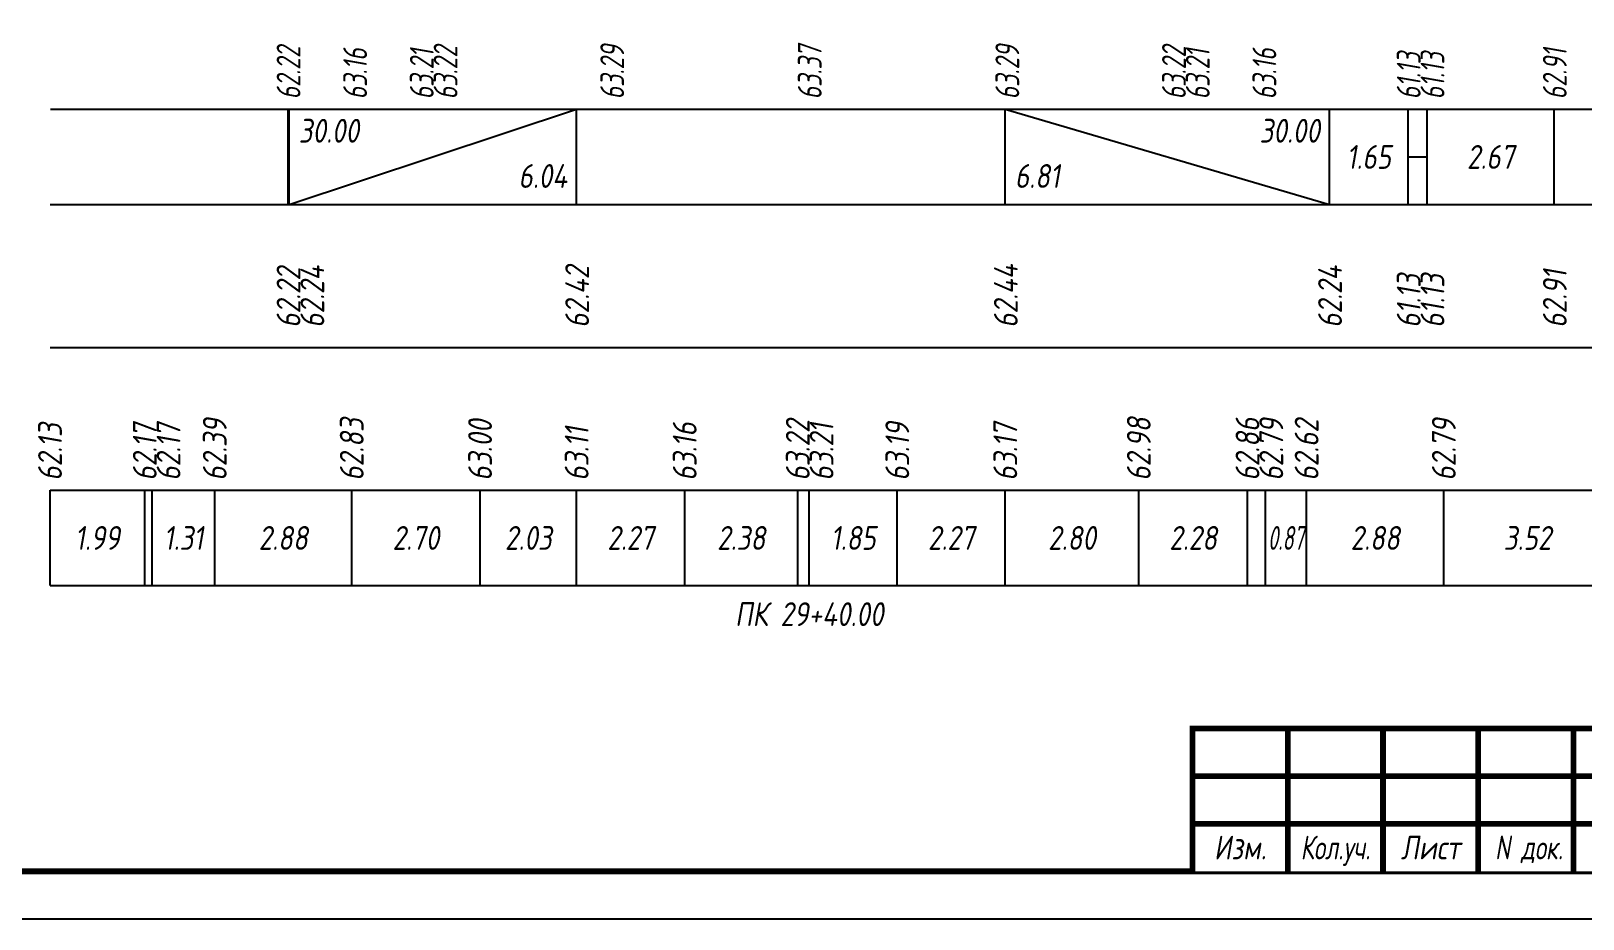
# Model space of a CAD drawing. Extents: x -717 to 1451, y -133302 to 233.
# Drawn here: x 78 to 241, y -46114.4 to -46021.2 of the extents above; entities that cross this region are included whole.
import ezdxf
from ezdxf.enums import TextEntityAlignment as Align

# ---------------------------------------------------------------- set-up
doc = ezdxf.new("R2010")
doc.units = 0
for name, color, linetype in [('Зарамочное оформление', 7, 'Continuous'), ('Код_510', 7, 'Continuous'), ('Код_514', 1, 'Continuous'), ('Код_516', 1, 'Continuous'), ('Подписи поперечников', 7, 'Continuous'), ('Таблица', 7, 'Continuous')]:
    doc.layers.add(name, color=color, linetype=linetype)
doc.styles.add('М', font='romand.shx', dxfattribs={"width": 0.8, "oblique": 10, "height": 2.5})

# ---------------------------------------------------------------- blocks, each defined once
blk = doc.blocks.new('Штамп')
at = {"linetype": 'Continuous'}
blk.add_wipeout([(199.95, -411.25), (384.95, -411.25), (384.95, -426.25), (199.95, -426.25)], dxfattribs=at).dxf.layer = 'Зарамочное оформление'
at = {"layer": 'Зарамочное оформление', "linetype": 'Continuous', "lineweight": -3, "const_width": 0.6, "flags": 128}
for points in [[(199.95, -426.25), (199.95, -411.25), (384.95, -411.25)], [(209.95, -411.25), (209.95, -426.25)], [(219.95, -411.25), (219.95, -426.25)], [(229.95, -411.25), (229.95, -426.25)], [(239.95, -411.25), (239.95, -426.25)], [(199.95, -416.25), (264.95, -416.25)], [(199.95, -421.25), (264.95, -421.25)]]:
    blk.add_lwpolyline(points, dxfattribs=at)
at = {"layer": 'Зарамочное оформление', "linetype": 'Continuous', "style": 'М', "oblique": 10}
for s, width, p in [('Изм.', 0.8, (204.95, -423.75)), ('Кол.уч.', 0.7, (214.95, -423.75)), ('Лист', 0.8, (224.95, -423.75)), ('N док.', 0.7, (235.28, -423.75))]:
    blk.add_text(s, height=2.5, dxfattribs=dict(at, width=width)).set_placement(p, align=Align.MIDDLE_CENTER)
blk = doc.blocks.new('шифр')
blk.add_blockref('Штамп', (0, -45743))

msp = doc.modelspace()

# ---------------------------------------------------------------- linework, layer by layer
at = {"flags": 128}
msp.add_lwpolyline([(-30.054, -46114.421), (389.946, -46114.421), (389.946, -45817.421), (-30.054, -45817.421)], close=True, dxfattribs=at)
at = {"const_width": 0.6, "flags": 128}
msp.add_lwpolyline([(-10.054, -46109.421), (384.946, -46109.421), (384.946, -45822.421), (-10.054, -45822.421)], close=True, dxfattribs=at)
at = {"layer": 'Код_510'}
for p, q in [((79.946, -46079.421), (79.946, -46069.421)), ((89.898, -46079.421), (89.898, -46069.421)), ((90.689, -46079.421), (90.689, -46069.421)), ((97.25, -46079.421), (97.25, -46069.421)), ((111.637, -46079.421), (111.637, -46069.421)), ((125.114, -46079.421), (125.114, -46069.421)), ((135.26, -46079.421), (135.26, -46069.421)), ((146.607, -46079.421), (146.607, -46069.421)), ((158.485, -46079.421), (158.485, -46069.421)), ((159.69, -46079.421), (159.69, -46069.421)), ((168.938, -46079.421), (168.938, -46069.421)), ((180.281, -46079.421), (180.281, -46069.421)), ((194.301, -46079.421), (194.301, -46069.421)), ((205.718, -46079.421), (205.718, -46069.421)), ((207.6, -46079.421), (207.6, -46069.421)), ((211.927, -46079.421), (211.927, -46069.421)), ((226.337, -46079.421), (226.337, -46069.421))]:
    msp.add_line(p, q, dxfattribs=at)
at = {"layer": 'Код_516'}
for p, q in [((104.946, -46039.421), (104.946, -46029.421)), ((105.049, -46039.421), (105.049, -46029.421)), ((105.049, -46039.421), (135.26, -46029.421)), ((135.26, -46039.421), (135.26, -46029.421)), ((180.281, -46039.421), (180.281, -46029.421)), ((180.281, -46029.421), (214.331, -46039.421)), ((214.331, -46039.421), (214.331, -46029.421)), ((222.594, -46039.421), (222.594, -46029.421)), ((224.594, -46039.421), (224.594, -46029.421)), ((237.94, -46039.421), (237.94, -46029.421)), ((222.594, -46034.421), (224.594, -46034.421))]:
    msp.add_line(p, q, dxfattribs=at)
at = {"layer": 'Таблица'}
for p, q in [((80, -46029.421), (262.995, -46029.421)), ((79.946, -46039.421), (262.94, -46039.421)), ((79.946, -46054.421), (262.94, -46054.421)), ((79.946, -46069.421), (262.94, -46069.421)), ((79.946, -46079.421), (262.94, -46079.421))]:
    msp.add_line(p, q, dxfattribs=at)

# ---------------------------------------------------------------- texts
at = {"layer": 'Код_510', "style": 'М', "oblique": 10, "width": 0.8}
for s, p in [('62.13', (79.946, -46068.421)), ('62.17', (89.898, -46068.421)), ('62.17', (92.398, -46068.421)), ('62.39', (97.25, -46068.421)), ('62.83', (111.637, -46068.421)), ('63.00', (125.114, -46068.421)), ('63.11', (135.26, -46068.421)), ('63.16', (146.607, -46068.421)), ('63.22', (158.485, -46068.421)), ('63.21', (160.985, -46068.421)), ('63.19', (168.938, -46068.421)), ('63.17', (180.281, -46068.421)), ('62.98', (194.301, -46068.421)), ('62.86', (205.718, -46068.421)), ('62.79', (208.218, -46068.421)), ('62.62', (211.927, -46068.421)), ('62.79', (226.337, -46068.421))]:
    msp.add_text(s, height=2.5, rotation=90, dxfattribs=at).set_placement(p, align=Align.MIDDLE_LEFT)
at = {"layer": 'Код_510', "style": 'М', "oblique": 10}
for s, width, p in [('1.99', 0.8, (84.922, -46074.421)), ('1.31', 0.8, (93.97, -46074.421)), ('2.88', 0.8, (104.444, -46074.421)), ('2.70', 0.8, (118.376, -46074.421)), ('2.03', 0.8, (130.187, -46074.421)), ('2.27', 0.8, (140.933, -46074.421)), ('2.38', 0.8, (152.546, -46074.421)), ('1.85', 0.8, (164.314, -46074.421)), ('2.27', 0.8, (174.61, -46074.421)), ('2.80', 0.8, (187.291, -46074.421)), ('2.28', 0.8, (200.01, -46074.421)), ('0.87', 0.6, (209.764, -46074.421)), ('2.88', 0.8, (219.132, -46074.421)), ('3.52', 0.8, (235.126, -46074.421))]:
    msp.add_text(s, height=2.5, dxfattribs=dict(at, width=width)).set_placement(p, align=Align.MIDDLE_CENTER)
at = {"layer": 'Код_514', "style": 'М', "oblique": 10, "width": 0.7}
for s, p in [('62.22', (105, -46028.382)), ('63.16', (111.994, -46028.382)), ('63.21', (118.994, -46028.382)), ('63.22', (121.494, -46028.382)), ('63.29', (138.994, -46028.382)), ('63.37', (159.744, -46028.382)), ('63.29', (180.494, -46028.382)), ('63.22', (197.994, -46028.382)), ('63.21', (200.494, -46028.382)), ('63.16', (207.494, -46028.382)), ('61.13', (222.648, -46028.382)), ('61.13', (225.148, -46028.382)), ('62.91', (237.995, -46028.382))]:
    msp.add_text(s, height=2.5, rotation=90, dxfattribs=at).set_placement(p, align=Align.MIDDLE_LEFT)
at = {"layer": 'Код_516', "style": 'М', "oblique": 10, "width": 0.8}
msp.add_text('30.00', height=2.5, dxfattribs=at).set_placement((106.049, -46030.421), align=Align.TOP_LEFT)
msp.add_text('30.00', height=2.5, dxfattribs=at).set_placement((213.331, -46030.421), align=Align.TOP_RIGHT)
for s, p in [('1.65', (218.463, -46034.421)), ('2.67', (231.267, -46034.421))]:
    msp.add_text(s, height=2.5, dxfattribs=at).set_placement(p, align=Align.MIDDLE_CENTER)
msp.add_text('6.04', height=2.5, dxfattribs=at).set_placement((134.26, -46038.421), align=Align.BOTTOM_RIGHT)
msp.add_text('6.81', height=2.5, dxfattribs=at).set_placement((181.281, -46038.421), align=Align.BOTTOM_LEFT)
for s, p in [('62.22', (105, -46052.371)), ('62.24', (107.5, -46052.371)), ('62.42', (135.314, -46052.371)), ('62.44', (180.336, -46052.371)), ('62.24', (214.386, -46052.371)), ('61.13', (222.648, -46052.371)), ('61.13', (225.148, -46052.371)), ('62.91', (237.995, -46052.371))]:
    msp.add_text(s, height=2.5, rotation=90, dxfattribs=at).set_placement(p, align=Align.MIDDLE_LEFT)
at = {"layer": 'Подписи поперечников', "style": 'М', "oblique": 10, "width": 0.8}
msp.add_text('ПК 29+40.00', height=2.5, dxfattribs=at).set_placement((159.69, -46084.421), align=Align.BOTTOM_CENTER)

# ---------------------------------------------------------------- next in the draw order: block references
msp.add_blockref('шифр', (0, 59.829))

doc.saveas('drawing.dxf')
